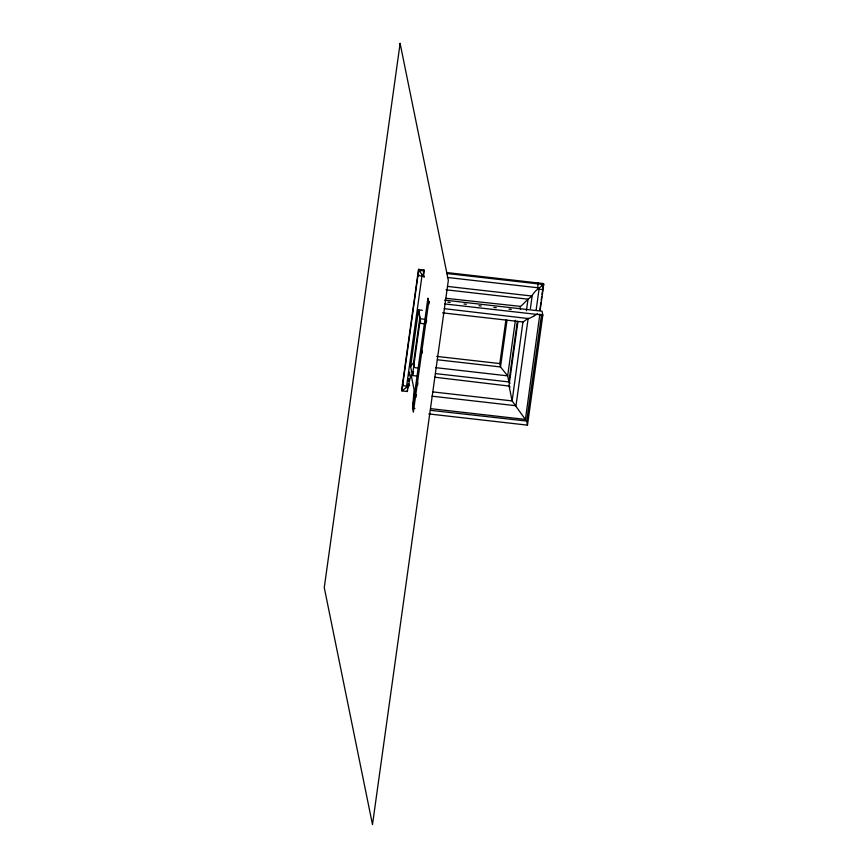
<?xml version="1.0" encoding="UTF-8"?>
<svg xmlns="http://www.w3.org/2000/svg" width="868" height="868" viewBox="0 0 868 868"><rect width="100%" height="100%" fill="white"/><g stroke="black" fill="none" stroke-linecap="round" stroke-linejoin="round"><path stroke-width="1.3" d="M412.799 406.625L412.832 405.681A6.803 0.618 -83.5 0 1 413.027 402.969L414.134 389.775L411.031 374.509L408.915 383.341A7.562 0.684 -83.5 0 0 408.654 383.992L407.342 391.501L401.895 390.882L418.701 270.306L424.148 270.924L423.53 275.568A13.497 1.226 -83.5 0 0 423.454 276.339A13.497 3.57 8 0 0 422.683 276.208M402.383 390.014L401.7 389.938L418.506 269.351L423.953 269.97L424.148 270.924M407.342 391.501L407.2 390.22M407.515 387.92L408.079 383.927M408.448 381.28L408.817 378.632M409.186 375.985L409.739 372.003M423.226 275.232L423.953 269.97M416.304 375.974L412.43 375.54L410.618 366.6L418.528 309.843L422.39 310.277M414.437 366.318L413.635 362.347L419.797 318.133L418.528 309.843L420.546 320.52M427.902 298.223L412.56 408.286L413.352 412.17L428.694 302.107L428.087 298.462M415.826 397.479L416.195 394.81M417.497 385.468L417.866 382.799M421.956 353.45L422.336 350.781M426.242 322.766L426.611 320.097M428.846 304.093L429.215 301.424M510.015 383.33L508.898 381.942L507.661 375.855L500.51 366.947L499.827 363.573L505.903 319.966M507.01 320.292L500.51 366.947L437.407 359.764M515.408 320.27L507.661 375.855L435.627 367.652M517.35 321.312L508.898 381.942L435.552 373.598M517.946 321.54L509.006 385.652L512.12 400.918L521.603 414.231A11.859 1.486 53.1 0 1 525.303 419.494M526.409 310.755L528.026 299.135C532.084 297.019 533.44 292.125 537.379 289.511A25.411 6.434 -38.8 0 1 539.223 287.916L543.737 284.53L540.124 310.418M530.402 308.552L532.138 296.053L447.877 286.462M537.91 284.27L538.095 282.957L537.661 288.556A13.497 1.269 -83.5 0 0 537.542 289.38M536.142 309.974L539.223 287.916L447.389 277.467M539.929 309.475L540.894 302.596M541.209 300.295L541.686 296.856M542.012 294.567L542.652 289.977M542.945 287.851L543.542 283.576L446.543 272.541M525.39 419.635L539.885 314.01M541.556 314.65L526.692 421.273L527.484 425.146L428.803 413.928M527.484 425.146L542.826 315.084L542.033 311.211L444.546 300.122M407.938 387.334L406.408 387.497L401.895 390.882M407.949 387.247L407.993 387.009A13.497 1.226 -83.5 0 1 408.112 386.401A13.497 3.656 7.9 0 0 407.417 386.206L402.622 385.631L402.437 384.676L403.11 384.752M412.864 374.054L412.43 375.54L420.351 318.773L424.213 319.218M413.005 373.565L413.569 371.591M410.618 366.6L413.635 362.347M445.848 298.31L520.485 306.382A37.161 9.407 -38.8 0 0 521.885 305.276L528.026 299.178L446.033 289.804M401.7 389.938L402.426 389.385M407.548 385.555L409.37 384.188M541.35 285.214L543.542 283.576M412.81 408.101L414.937 408.557M533.625 316.267L528.829 318.621L444.232 308.661M533.733 316.191L535.426 315.084A11.859 3.005 -38.8 0 1 537.607 313.76M409.631 385.49L408.427 386.206A25.411 6.434 -38.8 0 0 406.408 387.497L422.141 274.592L418.701 270.306M446.738 273.496L543.737 284.53M423.617 274.765L422.141 274.592A25.411 3.179 53.1 0 1 423.617 276.567L424.094 277.217M418.799 274.733L417.768 274.613L417.964 275.557L422.716 276.176M447.845 302.183L450.156 302.444M463.989 304.017L466.29 304.288M478.973 305.731L481.273 305.992M493.957 307.435L496.268 307.695M508.941 309.138L511.252 309.399M444.807 303.941L542.826 315.084M442.561 312.849L523.111 322.006L528.178 318.209L515.983 405.736L432.025 396.188M420.871 323.428L423.454 323.721M436.723 356.401L499.827 363.573M414.709 367.641L417.291 367.934M434.857 377.222L509.375 386.097A37.161 4.644 53.1 0 0 510.091 386.965M432.839 391.902L512.12 400.918L523.013 321.529M430.669 408.654L525.194 419.407M430.398 410.314L526.507 421.034M418.506 269.351L419.895 271.087M423.107 275.08L424.354 276.642M542.934 289.424L538.279 289.315A13.497 3.613 7.9 0 0 537.585 289.326M520.008 306.74L520.572 309.485M419.797 318.133L420.6 322.104M400.115 43.4L324.263 587.582L372.491 824.6L448.333 280.418L400.115 43.4"/></g></svg>
